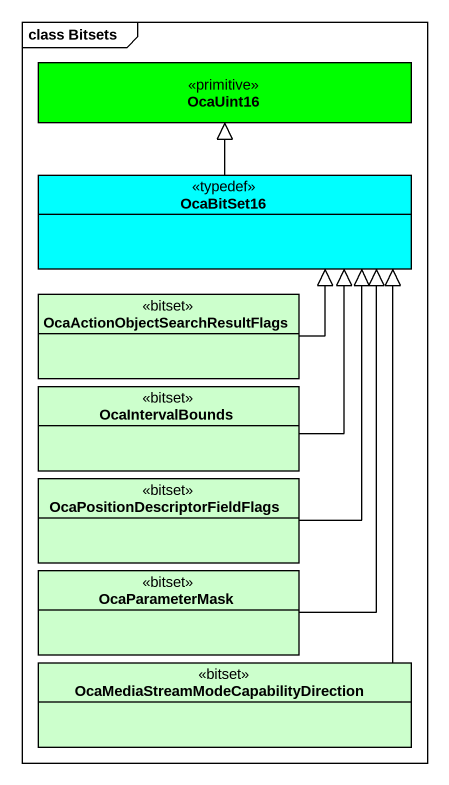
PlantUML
@startuml
mainframe class Bitsets
hide circle
hide empty members
class OcaUint16 <<primitive>> #00FF00
class OcaBitSet16 <<typedef>> #00FFFF
class "OcaActionObjectSearchResultFlags" as OcaActionObjectSearchResultF <<bitset>> #CCFFCC
class OcaIntervalBounds <<bitset>> #CCFFCC
class "OcaPositionDescriptorFieldFlags" as OcaPositionDescriptorFieldFl <<bitset>> #CCFFCC
class OcaParameterMask <<bitset>> #CCFFCC
class "OcaMediaStreamModeCapabilityDirection" as OcaMediaStreamModeCapability <<bitset>> #CCFFCC
OcaBitSet16 -up-|> OcaUint16
OcaActionObjectSearchResultF -up-|> OcaBitSet16
OcaIntervalBounds -up-|> OcaBitSet16
OcaPositionDescriptorFieldFl -up-|> OcaBitSet16
OcaParameterMask -up-|> OcaBitSet16
OcaMediaStreamModeCapability -up-|> OcaBitSet16
@enduml
